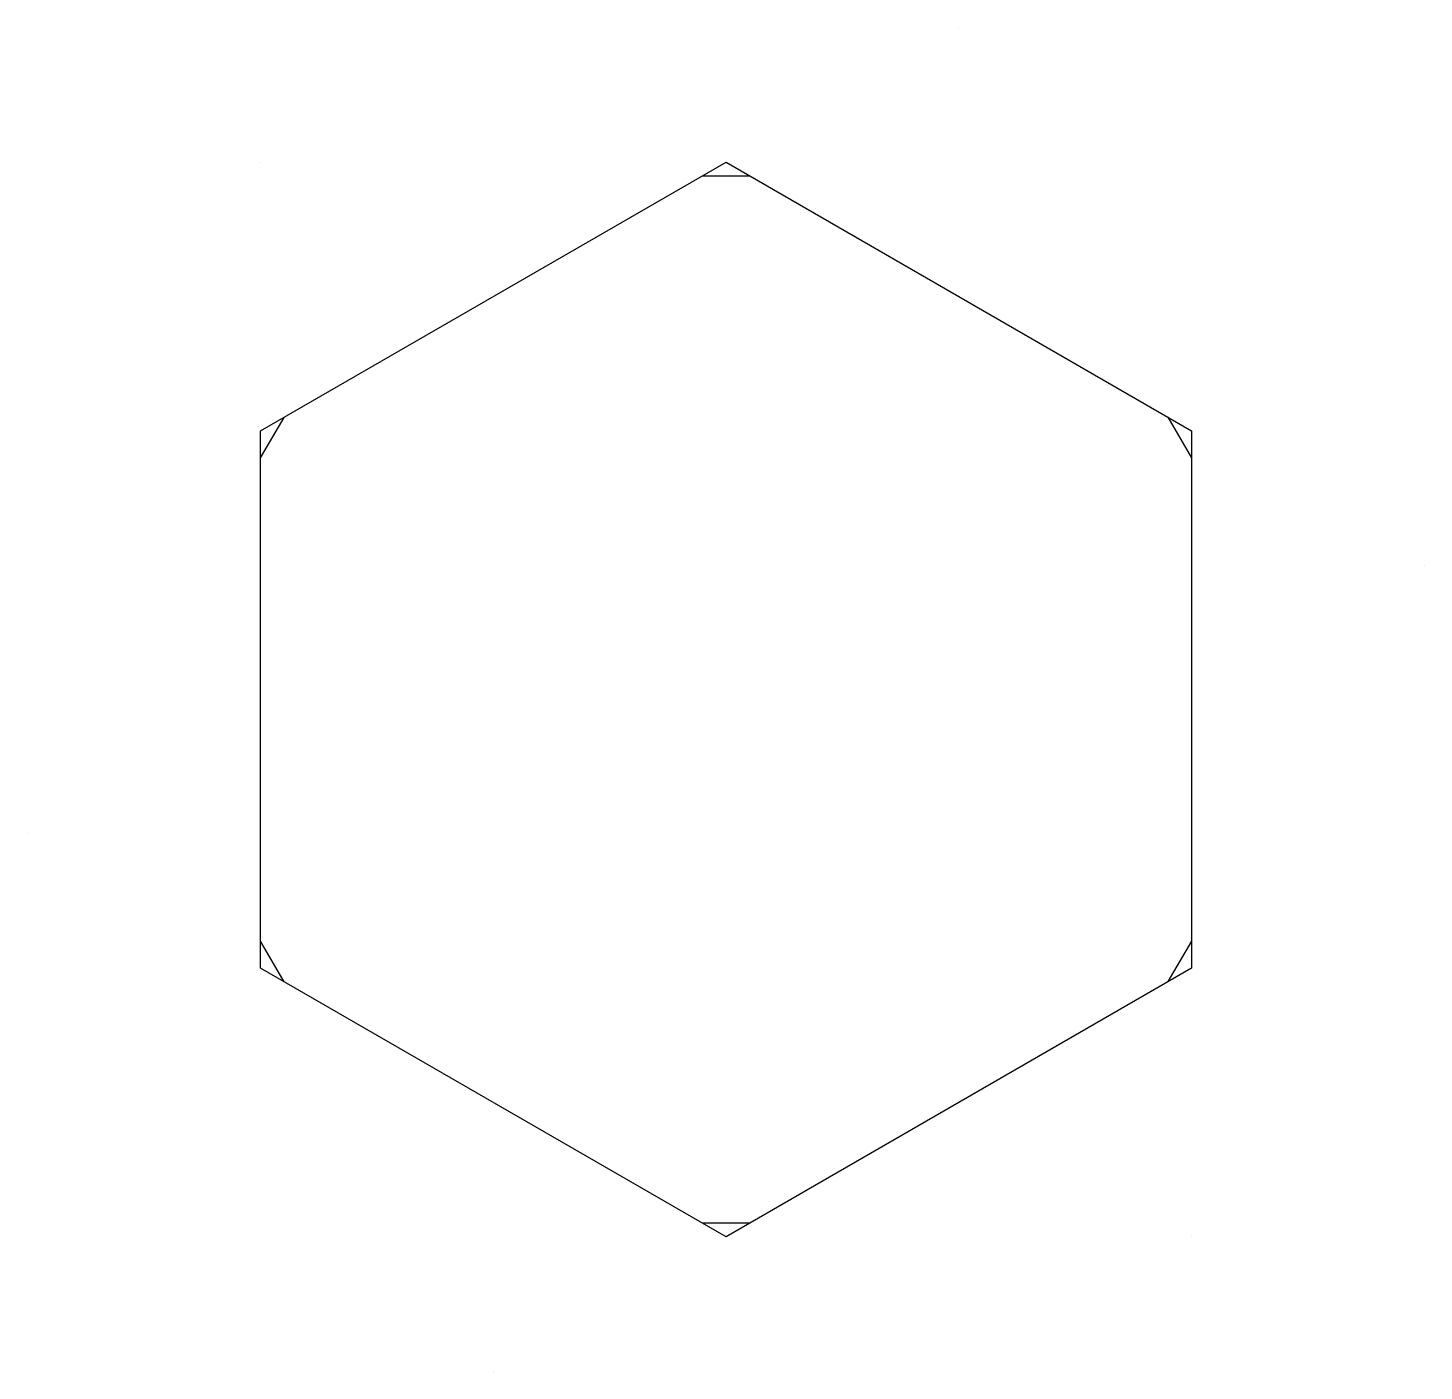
# Model space of a CAD drawing. Extents: x -110 to 550, y -275 to 361.
import ezdxf

# ---------------------------------------------------------------- set-up
doc = ezdxf.new("R2010")
doc.units = 0

msp = doc.modelspace()

# ---------------------------------------------------------------- linework, layer by layer
at = {"layer": 'Layer 1'}
for p, q in [((330.232, 360.553), (330.232, 360.553)), ((330.232, 360.553), (330.232, 360.553)), ((330.232, 360.553), (330.232, 360.553)), ((330.232, 360.553), (330.232, 360.553)), ((330.232, 360.553), (330.232, 360.553)), ((330.232, 360.553), (330.232, 360.553)), ((330.232, 360.553), (330.232, 360.553)), ((0, 169.8936), (220.155, 297)), ((0, 297), (0, 297)), ((0, 297), (0, 297)), ((0, 297), (0, 297)), ((0, 297), (0, 297)), ((0, 297), (0, 297)), ((0, 297), (0, 297)), ((0, 297), (0, 297)), ((0, 297), (0, 297)), ((0, 297), (0, 297)), ((0, 297), (0, 297)), ((0, 297), (0, 297)), ((0, 297), (0, 297)), ((0, 297), (0, 297)), ((0, 297), (0, 297)), ((220.155, 297), (440.31, 169.894)), ((209.059, 290.592), (231.24, 290.592)), ((209.059, 290.592), (231.24, 290.592)), ((0.0013, 157.081), (11.0922, 176.291)), ((429.212, 176.299), (440.3029, 157.089)), ((0, -84.3194), (0, 169.8936)), ((440.31, 169.894), (440.31, -84.3194)), ((550.386, 106.341), (550.386, 106.341)), ((550.386, 106.341), (550.386, 106.341)), ((550.386, 106.341), (550.386, 106.341)), ((550.386, 106.341), (550.386, 106.341)), ((550.386, 106.341), (550.386, 106.341)), ((550.386, 106.341), (550.386, 106.341)), ((550.386, 106.341), (550.386, 106.341)), ((-110.077, -20.7656), (-110.077, -20.7656)), ((-110.077, -20.766), (-110.077, -20.766)), ((-110.077, -20.766), (-110.077, -20.766)), ((-110.077, -20.766), (-110.077, -20.766)), ((-110.077, -20.766), (-110.077, -20.766)), ((-110.077, -20.766), (-110.077, -20.766)), ((-110.077, -20.766), (-110.077, -20.766)), ((11.0972, -90.7242), (0.0063, -71.5142)), ((440.308, -71.5057), (429.2171, -90.7157)), ((220.155, -211.4264), (0, -84.3194)), ((440.31, -84.3194), (220.155, -211.4264)), ((231.25, -205.017), (209.069, -205.017)), ((440.309, -211.425), (440.309, -211.425)), ((440.309, -211.425), (440.309, -211.425)), ((440.309, -211.425), (440.309, -211.425)), ((440.309, -211.425), (440.309, -211.425)), ((440.309, -211.425), (440.309, -211.425)), ((440.309, -211.425), (440.309, -211.425)), ((440.309, -211.425), (440.309, -211.425)), ((110.077, -274.978), (110.077, -274.978)), ((110.077, -274.978), (110.077, -274.978)), ((110.077, -274.978), (110.077, -274.978)), ((110.077, -274.978), (110.077, -274.978)), ((110.077, -274.978), (110.077, -274.978)), ((110.077, -274.978), (110.077, -274.978)), ((110.077, -274.978), (110.077, -274.978))]:
    msp.add_line(p, q, dxfattribs=at)

doc.saveas('drawing.dxf')
